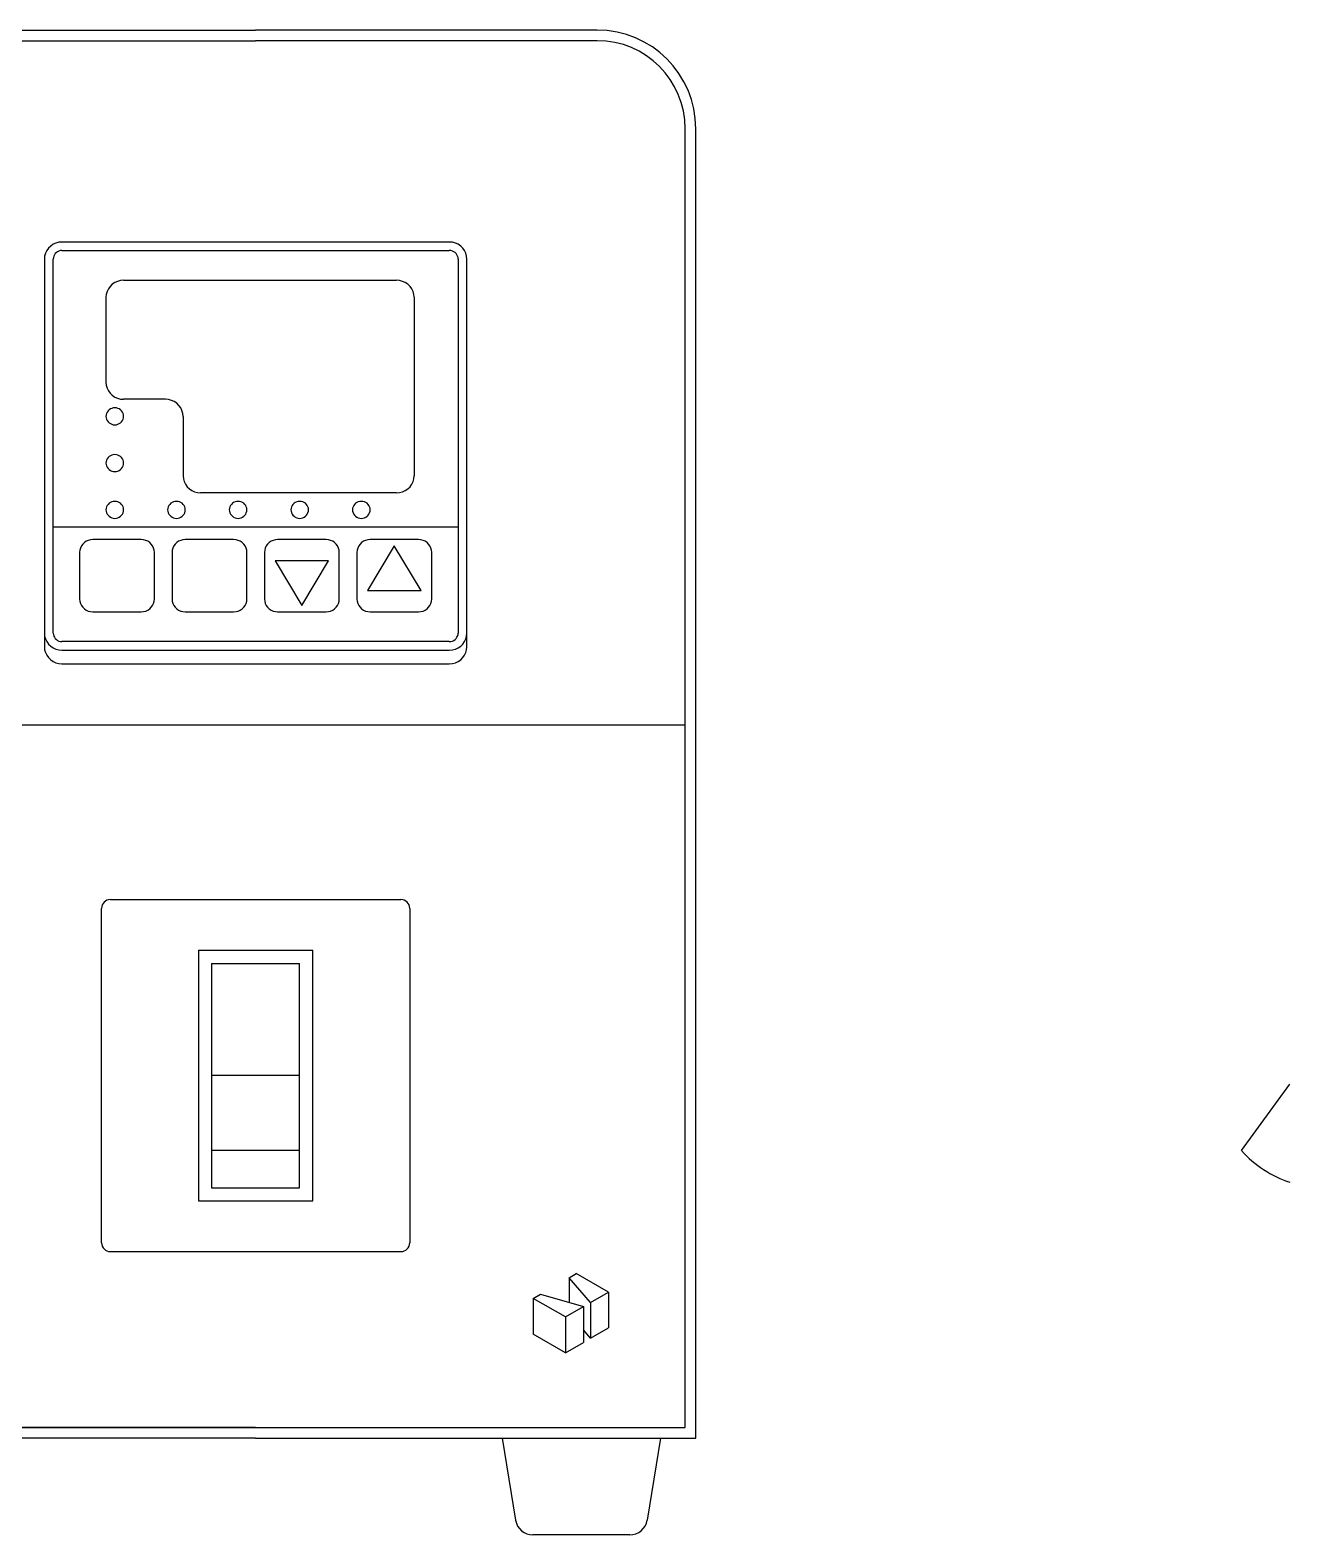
# Model space of a CAD drawing. Extents: x 3684 to 4389, y 2728 to 3005.
# Drawn here: x 3778.9 to 3922, y 2832.4 to 3003.4 of the extents above; entities that cross this region are included whole.
import ezdxf

# ---------------------------------------------------------------- set-up
doc = ezdxf.new("R2010")
doc.units = 0
doc.layers.get('0').update_dxf_attribs({"linetype": 'CONTINUOUS'})

msp = doc.modelspace()

# ---------------------------------------------------------------- linework, layer by layer
at = {"color": 7, "linetype": 'CONTINUOUS'}
for p, q in [((3695.68, 3003.42), (3804.48, 3003.42)), ((3843.28, 3003.42), (3804.48, 3003.42)), ((3695.68, 3002.22), (3804.48, 3002.22)), ((3843.28, 3002.22), (3804.48, 3002.22)), ((3853.28, 2844.62), (3853.28, 2992.22)), ((3854.48, 2843.42), (3854.48, 2992.22)), ((3781.2, 2978.88), (3780.95, 2978.65)), ((3781.48, 2979.08), (3781.2, 2978.88)), ((3781.8, 2979.22), (3781.48, 2979.08)), ((3782.14, 2979.31), (3781.8, 2979.22)), ((3782.48, 2979.34), (3782.14, 2979.31)), ((3826.48, 2979.34), (3782.48, 2979.34)), ((3826.83, 2979.31), (3826.48, 2979.34)), ((3827.17, 2979.22), (3826.83, 2979.31)), ((3827.48, 2979.08), (3827.17, 2979.22)), ((3827.77, 2978.88), (3827.48, 2979.08)), ((3828.02, 2978.65), (3827.77, 2978.88)), ((3780.51, 2977.74), (3780.48, 2977.4)), ((3780.48, 2977.4), (3780.48, 2933.35)), ((3780.61, 2978.06), (3780.51, 2977.74)), ((3780.75, 2978.37), (3780.61, 2978.06)), ((3780.95, 2978.65), (3780.75, 2978.37)), ((3781.5, 2977.57), (3781.48, 2977.4)), ((3781.48, 2934.9), (3781.48, 2977.4)), ((3781.54, 2977.73), (3781.5, 2977.57)), ((3781.62, 2977.89), (3781.54, 2977.73)), ((3781.72, 2978.02), (3781.62, 2977.89)), ((3781.84, 2978.14), (3781.72, 2978.02)), ((3781.98, 2978.24), (3781.84, 2978.14)), ((3782.14, 2978.31), (3781.98, 2978.24)), ((3782.31, 2978.36), (3782.14, 2978.31)), ((3782.48, 2978.37), (3782.31, 2978.36)), ((3782.48, 2978.37), (3826.48, 2978.37)), ((3826.66, 2978.36), (3826.48, 2978.37)), ((3826.83, 2978.31), (3826.66, 2978.36)), ((3826.98, 2978.24), (3826.83, 2978.31)), ((3827.13, 2978.14), (3826.98, 2978.24)), ((3827.25, 2978.02), (3827.13, 2978.14)), ((3827.35, 2977.89), (3827.25, 2978.02)), ((3827.42, 2977.73), (3827.35, 2977.89)), ((3827.47, 2977.57), (3827.42, 2977.73)), ((3827.48, 2977.4), (3827.47, 2977.57)), ((3827.48, 2977.4), (3827.48, 2934.9)), ((3828.22, 2978.37), (3828.02, 2978.65)), ((3828.36, 2978.06), (3828.22, 2978.37)), ((3828.45, 2977.74), (3828.36, 2978.06)), ((3828.48, 2977.4), (3828.45, 2977.74)), ((3828.48, 2933.35), (3828.48, 2977.4)), ((3787.61, 2973.72), (3787.51, 2973.39)), ((3787.75, 2974.02), (3787.61, 2973.72)), ((3787.95, 2974.3), (3787.75, 2974.02)), ((3788.2, 2974.54), (3787.95, 2974.3)), ((3788.48, 2974.73), (3788.2, 2974.54)), ((3788.8, 2974.87), (3788.48, 2974.73)), ((3789.14, 2974.96), (3788.8, 2974.87)), ((3789.48, 2974.99), (3789.14, 2974.96)), ((3789.48, 2974.99), (3820.48, 2974.99)), ((3820.83, 2974.96), (3820.48, 2974.99)), ((3821.17, 2974.87), (3820.83, 2974.96)), ((3821.48, 2974.73), (3821.17, 2974.87)), ((3821.77, 2974.54), (3821.48, 2974.73)), ((3822.02, 2974.3), (3821.77, 2974.54)), ((3822.22, 2974.02), (3822.02, 2974.3)), ((3822.36, 2973.72), (3822.22, 2974.02)), ((3822.45, 2973.39), (3822.36, 2973.72)), ((3787.51, 2973.39), (3787.48, 2973.06)), ((3787.48, 2973.06), (3787.48, 2963.4)), ((3822.48, 2973.06), (3822.45, 2973.39)), ((3822.48, 2973.06), (3822.48, 2952.77)), ((3787.48, 2963.4), (3787.51, 2963.06)), ((3787.51, 2963.06), (3787.61, 2962.74)), ((3787.61, 2962.74), (3787.75, 2962.43)), ((3787.75, 2962.43), (3787.95, 2962.16)), ((3787.95, 2962.16), (3788.2, 2961.92)), ((3788.2, 2961.92), (3788.48, 2961.72)), ((3788.48, 2961.72), (3788.8, 2961.58)), ((3787.62, 2960.02), (3787.54, 2959.86)), ((3787.72, 2960.16), (3787.62, 2960.02)), ((3787.84, 2960.27), (3787.72, 2960.16)), ((3787.98, 2960.37), (3787.84, 2960.27)), ((3788.14, 2960.44), (3787.98, 2960.37)), ((3788.31, 2960.49), (3788.14, 2960.44)), ((3788.48, 2960.5), (3788.31, 2960.49)), ((3788.66, 2960.49), (3788.48, 2960.5)), ((3788.83, 2960.44), (3788.66, 2960.49)), ((3788.8, 2961.58), (3789.14, 2961.5)), ((3788.98, 2960.37), (3788.83, 2960.44)), ((3789.13, 2960.27), (3788.98, 2960.37)), ((3789.25, 2960.16), (3789.13, 2960.27)), ((3789.14, 2961.5), (3789.48, 2961.47)), ((3789.35, 2960.02), (3789.25, 2960.16)), ((3789.42, 2959.86), (3789.35, 2960.02)), ((3794.23, 2961.47), (3789.48, 2961.47)), ((3794.58, 2961.44), (3794.23, 2961.47)), ((3794.92, 2961.35), (3794.58, 2961.44)), ((3795.23, 2961.21), (3794.92, 2961.35)), ((3795.52, 2961.01), (3795.23, 2961.21)), ((3795.77, 2960.78), (3795.52, 2961.01)), ((3795.97, 2960.5), (3795.77, 2960.78)), ((3796.11, 2960.19), (3795.97, 2960.5)), ((3796.2, 2959.87), (3796.11, 2960.19)), ((3787.5, 2959.7), (3787.48, 2959.53)), ((3787.48, 2959.53), (3787.5, 2959.37)), ((3787.54, 2959.86), (3787.5, 2959.7)), ((3787.5, 2959.37), (3787.54, 2959.2)), ((3787.54, 2959.2), (3787.62, 2959.05)), ((3787.62, 2959.05), (3787.72, 2958.91)), ((3787.72, 2958.91), (3787.84, 2958.79)), ((3787.84, 2958.79), (3787.98, 2958.7)), ((3787.98, 2958.7), (3788.14, 2958.63)), ((3788.14, 2958.63), (3788.31, 2958.58)), ((3788.31, 2958.58), (3788.48, 2958.57)), ((3788.48, 2958.57), (3788.66, 2958.58)), ((3788.66, 2958.58), (3788.83, 2958.63)), ((3788.83, 2958.63), (3788.98, 2958.7)), ((3788.98, 2958.7), (3789.13, 2958.79)), ((3789.13, 2958.79), (3789.25, 2958.91)), ((3789.25, 2958.91), (3789.35, 2959.05)), ((3789.35, 2959.05), (3789.42, 2959.2)), ((3789.47, 2959.7), (3789.42, 2959.86)), ((3789.42, 2959.2), (3789.47, 2959.37)), ((3789.48, 2959.53), (3789.47, 2959.7)), ((3789.47, 2959.37), (3789.48, 2959.53)), ((3796.23, 2959.53), (3796.2, 2959.87)), ((3796.23, 2959.53), (3796.23, 2952.77)), ((3787.84, 2954.96), (3787.72, 2954.84)), ((3787.98, 2955.06), (3787.84, 2954.96)), ((3788.14, 2955.13), (3787.98, 2955.06)), ((3788.31, 2955.17), (3788.14, 2955.13)), ((3788.48, 2955.19), (3788.31, 2955.17)), ((3788.66, 2955.17), (3788.48, 2955.19)), ((3788.83, 2955.13), (3788.66, 2955.17)), ((3788.98, 2955.06), (3788.83, 2955.13)), ((3789.13, 2954.96), (3788.98, 2955.06)), ((3789.25, 2954.84), (3789.13, 2954.96)), ((3787.5, 2954.39), (3787.48, 2954.22)), ((3787.48, 2954.22), (3787.5, 2954.05)), ((3787.54, 2954.55), (3787.5, 2954.39)), ((3787.5, 2954.05), (3787.54, 2953.89)), ((3787.62, 2954.7), (3787.54, 2954.55)), ((3787.54, 2953.89), (3787.62, 2953.74)), ((3787.72, 2954.84), (3787.62, 2954.7)), ((3787.62, 2953.74), (3787.72, 2953.6)), ((3787.72, 2953.6), (3787.84, 2953.48)), ((3787.84, 2953.48), (3787.98, 2953.39)), ((3787.98, 2953.39), (3788.14, 2953.31)), ((3788.14, 2953.31), (3788.31, 2953.27)), ((3788.31, 2953.27), (3788.48, 2953.26)), ((3788.48, 2953.26), (3788.66, 2953.27)), ((3788.66, 2953.27), (3788.83, 2953.31)), ((3788.83, 2953.31), (3788.98, 2953.39)), ((3788.98, 2953.39), (3789.13, 2953.48)), ((3789.13, 2953.48), (3789.25, 2953.6)), ((3789.35, 2954.7), (3789.25, 2954.84)), ((3789.25, 2953.6), (3789.35, 2953.74)), ((3789.42, 2954.55), (3789.35, 2954.7)), ((3789.35, 2953.74), (3789.42, 2953.89)), ((3789.47, 2954.39), (3789.42, 2954.55)), ((3789.42, 2953.89), (3789.47, 2954.05)), ((3789.48, 2954.22), (3789.47, 2954.39)), ((3789.47, 2954.05), (3789.48, 2954.22)), ((3796.23, 2952.77), (3796.27, 2952.44)), ((3796.27, 2952.44), (3796.36, 2952.11)), ((3796.36, 2952.11), (3796.5, 2951.81)), ((3796.5, 2951.81), (3796.7, 2951.53)), ((3796.7, 2951.53), (3796.95, 2951.29)), ((3821.77, 2951.29), (3822.02, 2951.53)), ((3822.02, 2951.53), (3822.22, 2951.81)), ((3822.22, 2951.81), (3822.36, 2952.11)), ((3822.36, 2952.11), (3822.45, 2952.44)), ((3822.45, 2952.44), (3822.48, 2952.77)), ((3788.14, 2949.82), (3787.98, 2949.75)), ((3788.31, 2949.86), (3788.14, 2949.82)), ((3788.48, 2949.87), (3788.31, 2949.86)), ((3788.66, 2949.86), (3788.48, 2949.87)), ((3788.83, 2949.82), (3788.66, 2949.86)), ((3788.98, 2949.75), (3788.83, 2949.82)), ((3795.14, 2949.82), (3794.98, 2949.75)), ((3795.31, 2949.86), (3795.14, 2949.82)), ((3795.48, 2949.87), (3795.31, 2949.86)), ((3795.66, 2949.86), (3795.48, 2949.87)), ((3795.83, 2949.82), (3795.66, 2949.86)), ((3795.98, 2949.75), (3795.83, 2949.82)), ((3796.95, 2951.29), (3797.23, 2951.1)), ((3797.23, 2951.1), (3797.55, 2950.96)), ((3797.55, 2950.96), (3797.89, 2950.87)), ((3797.89, 2950.87), (3798.23, 2950.84)), ((3820.48, 2950.84), (3798.23, 2950.84)), ((3802.14, 2949.82), (3801.98, 2949.75)), ((3802.31, 2949.86), (3802.14, 2949.82)), ((3802.48, 2949.87), (3802.31, 2949.86)), ((3802.66, 2949.86), (3802.48, 2949.87)), ((3802.83, 2949.82), (3802.66, 2949.86)), ((3802.98, 2949.75), (3802.83, 2949.82)), ((3809.14, 2949.82), (3808.98, 2949.75)), ((3809.31, 2949.86), (3809.14, 2949.82)), ((3809.48, 2949.87), (3809.31, 2949.86)), ((3809.66, 2949.86), (3809.48, 2949.87)), ((3809.83, 2949.82), (3809.66, 2949.86)), ((3809.98, 2949.75), (3809.83, 2949.82)), ((3816.14, 2949.82), (3815.98, 2949.75)), ((3816.31, 2949.86), (3816.14, 2949.82)), ((3816.48, 2949.87), (3816.31, 2949.86)), ((3816.66, 2949.86), (3816.48, 2949.87)), ((3816.83, 2949.82), (3816.66, 2949.86)), ((3816.98, 2949.75), (3816.83, 2949.82)), ((3820.48, 2950.84), (3820.83, 2950.87)), ((3820.83, 2950.87), (3821.17, 2950.96)), ((3821.17, 2950.96), (3821.48, 2951.1)), ((3821.48, 2951.1), (3821.77, 2951.29)), ((3787.5, 2949.08), (3787.48, 2948.91)), ((3787.48, 2948.91), (3787.5, 2948.74)), ((3787.54, 2949.24), (3787.5, 2949.08)), ((3787.5, 2948.74), (3787.54, 2948.58)), ((3787.62, 2949.39), (3787.54, 2949.24)), ((3787.54, 2948.58), (3787.62, 2948.43)), ((3787.72, 2949.53), (3787.62, 2949.39)), ((3787.62, 2948.43), (3787.72, 2948.29)), ((3787.84, 2949.65), (3787.72, 2949.53)), ((3787.72, 2948.29), (3787.84, 2948.17)), ((3787.98, 2949.75), (3787.84, 2949.65)), ((3787.84, 2948.17), (3787.98, 2948.07)), ((3787.98, 2948.07), (3788.14, 2948)), ((3788.83, 2948), (3788.98, 2948.07)), ((3789.13, 2949.65), (3788.98, 2949.75)), ((3788.98, 2948.07), (3789.13, 2948.17)), ((3789.25, 2949.53), (3789.13, 2949.65)), ((3789.13, 2948.17), (3789.25, 2948.29)), ((3789.35, 2949.39), (3789.25, 2949.53)), ((3789.25, 2948.29), (3789.35, 2948.43)), ((3789.42, 2949.24), (3789.35, 2949.39)), ((3789.35, 2948.43), (3789.42, 2948.58)), ((3789.47, 2949.08), (3789.42, 2949.24)), ((3789.42, 2948.58), (3789.47, 2948.74)), ((3789.48, 2948.91), (3789.47, 2949.08)), ((3789.47, 2948.74), (3789.48, 2948.91)), ((3794.5, 2949.08), (3794.48, 2948.91)), ((3794.48, 2948.91), (3794.5, 2948.74)), ((3794.54, 2949.24), (3794.5, 2949.08)), ((3794.5, 2948.74), (3794.54, 2948.58)), ((3794.62, 2949.39), (3794.54, 2949.24)), ((3794.54, 2948.58), (3794.62, 2948.43)), ((3794.72, 2949.53), (3794.62, 2949.39)), ((3794.62, 2948.43), (3794.72, 2948.29)), ((3794.84, 2949.65), (3794.72, 2949.53)), ((3794.72, 2948.29), (3794.84, 2948.17)), ((3794.98, 2949.75), (3794.84, 2949.65)), ((3794.84, 2948.17), (3794.98, 2948.07)), ((3794.98, 2948.07), (3795.14, 2948)), ((3795.83, 2948), (3795.98, 2948.07)), ((3796.13, 2949.65), (3795.98, 2949.75)), ((3795.98, 2948.07), (3796.13, 2948.17)), ((3796.25, 2949.53), (3796.13, 2949.65)), ((3796.13, 2948.17), (3796.25, 2948.29)), ((3796.35, 2949.39), (3796.25, 2949.53)), ((3796.25, 2948.29), (3796.35, 2948.43)), ((3796.42, 2949.24), (3796.35, 2949.39)), ((3796.35, 2948.43), (3796.42, 2948.58)), ((3796.47, 2949.08), (3796.42, 2949.24)), ((3796.42, 2948.58), (3796.47, 2948.74)), ((3796.48, 2948.91), (3796.47, 2949.08)), ((3796.47, 2948.74), (3796.48, 2948.91)), ((3801.5, 2949.08), (3801.48, 2948.91)), ((3801.48, 2948.91), (3801.5, 2948.74)), ((3801.54, 2949.24), (3801.5, 2949.08)), ((3801.5, 2948.74), (3801.54, 2948.58)), ((3801.62, 2949.39), (3801.54, 2949.24)), ((3801.54, 2948.58), (3801.62, 2948.43)), ((3801.72, 2949.53), (3801.62, 2949.39)), ((3801.62, 2948.43), (3801.72, 2948.29)), ((3801.84, 2949.65), (3801.72, 2949.53)), ((3801.72, 2948.29), (3801.84, 2948.17)), ((3801.98, 2949.75), (3801.84, 2949.65)), ((3801.84, 2948.17), (3801.98, 2948.07)), ((3801.98, 2948.07), (3802.14, 2948)), ((3802.83, 2948), (3802.98, 2948.07)), ((3803.13, 2949.65), (3802.98, 2949.75)), ((3802.98, 2948.07), (3803.13, 2948.17)), ((3803.25, 2949.53), (3803.13, 2949.65)), ((3803.13, 2948.17), (3803.25, 2948.29)), ((3803.35, 2949.39), (3803.25, 2949.53)), ((3803.25, 2948.29), (3803.35, 2948.43)), ((3803.42, 2949.24), (3803.35, 2949.39)), ((3803.35, 2948.43), (3803.42, 2948.58)), ((3803.47, 2949.08), (3803.42, 2949.24)), ((3803.42, 2948.58), (3803.47, 2948.74)), ((3803.48, 2948.91), (3803.47, 2949.08)), ((3803.47, 2948.74), (3803.48, 2948.91)), ((3808.5, 2949.08), (3808.48, 2948.91)), ((3808.48, 2948.91), (3808.5, 2948.74)), ((3808.54, 2949.24), (3808.5, 2949.08)), ((3808.5, 2948.74), (3808.54, 2948.58)), ((3808.62, 2949.39), (3808.54, 2949.24)), ((3808.54, 2948.58), (3808.62, 2948.43)), ((3808.72, 2949.53), (3808.62, 2949.39)), ((3808.62, 2948.43), (3808.72, 2948.29)), ((3808.84, 2949.65), (3808.72, 2949.53)), ((3808.72, 2948.29), (3808.84, 2948.17)), ((3808.98, 2949.75), (3808.84, 2949.65)), ((3808.84, 2948.17), (3808.98, 2948.07)), ((3808.98, 2948.07), (3809.14, 2948)), ((3809.83, 2948), (3809.98, 2948.07)), ((3810.13, 2949.65), (3809.98, 2949.75)), ((3809.98, 2948.07), (3810.13, 2948.17)), ((3810.25, 2949.53), (3810.13, 2949.65)), ((3810.13, 2948.17), (3810.25, 2948.29)), ((3810.35, 2949.39), (3810.25, 2949.53)), ((3810.25, 2948.29), (3810.35, 2948.43)), ((3810.42, 2949.24), (3810.35, 2949.39)), ((3810.35, 2948.43), (3810.42, 2948.58)), ((3810.47, 2949.08), (3810.42, 2949.24)), ((3810.42, 2948.58), (3810.47, 2948.74)), ((3810.48, 2948.91), (3810.47, 2949.08)), ((3810.47, 2948.74), (3810.48, 2948.91)), ((3815.5, 2949.08), (3815.48, 2948.91)), ((3815.48, 2948.91), (3815.5, 2948.74)), ((3815.54, 2949.24), (3815.5, 2949.08)), ((3815.5, 2948.74), (3815.54, 2948.58)), ((3815.62, 2949.39), (3815.54, 2949.24)), ((3815.54, 2948.58), (3815.62, 2948.43)), ((3815.72, 2949.53), (3815.62, 2949.39)), ((3815.62, 2948.43), (3815.72, 2948.29)), ((3815.84, 2949.65), (3815.72, 2949.53)), ((3815.72, 2948.29), (3815.84, 2948.17)), ((3815.98, 2949.75), (3815.84, 2949.65)), ((3815.84, 2948.17), (3815.98, 2948.07)), ((3815.98, 2948.07), (3816.14, 2948)), ((3816.83, 2948), (3816.98, 2948.07)), ((3817.13, 2949.65), (3816.98, 2949.75)), ((3816.98, 2948.07), (3817.13, 2948.17)), ((3817.25, 2949.53), (3817.13, 2949.65)), ((3817.13, 2948.17), (3817.25, 2948.29)), ((3817.35, 2949.39), (3817.25, 2949.53)), ((3817.25, 2948.29), (3817.35, 2948.43)), ((3817.42, 2949.24), (3817.35, 2949.39)), ((3817.35, 2948.43), (3817.42, 2948.58)), ((3817.47, 2949.08), (3817.42, 2949.24)), ((3817.42, 2948.58), (3817.47, 2948.74)), ((3817.48, 2948.91), (3817.47, 2949.08)), ((3817.47, 2948.74), (3817.48, 2948.91)), ((3781.48, 2946.98), (3827.48, 2946.98)), ((3788.14, 2948), (3788.31, 2947.96)), ((3788.31, 2947.96), (3788.48, 2947.94)), ((3788.48, 2947.94), (3788.66, 2947.96)), ((3788.66, 2947.96), (3788.83, 2948)), ((3795.14, 2948), (3795.31, 2947.96)), ((3795.31, 2947.96), (3795.48, 2947.94)), ((3795.48, 2947.94), (3795.66, 2947.96)), ((3795.66, 2947.96), (3795.83, 2948)), ((3802.14, 2948), (3802.31, 2947.96)), ((3802.31, 2947.96), (3802.48, 2947.94)), ((3802.48, 2947.94), (3802.66, 2947.96)), ((3802.66, 2947.96), (3802.83, 2948)), ((3809.14, 2948), (3809.31, 2947.96)), ((3809.31, 2947.96), (3809.48, 2947.94)), ((3809.48, 2947.94), (3809.66, 2947.96)), ((3809.66, 2947.96), (3809.83, 2948)), ((3816.14, 2948), (3816.31, 2947.96)), ((3816.31, 2947.96), (3816.48, 2947.94)), ((3816.48, 2947.94), (3816.66, 2947.96)), ((3816.66, 2947.96), (3816.83, 2948)), ((3784.69, 2944.8), (3784.58, 2944.57)), ((3784.84, 2945.01), (3784.69, 2944.8)), ((3785.02, 2945.19), (3784.84, 2945.01)), ((3785.23, 2945.33), (3785.02, 2945.19)), ((3785.47, 2945.44), (3785.23, 2945.33)), ((3785.72, 2945.51), (3785.47, 2945.44)), ((3785.98, 2945.53), (3785.72, 2945.51)), ((3791.48, 2945.53), (3785.98, 2945.53)), ((3791.75, 2945.51), (3791.48, 2945.53)), ((3792, 2945.44), (3791.75, 2945.51)), ((3792.23, 2945.33), (3792, 2945.44)), ((3792.45, 2945.19), (3792.23, 2945.33)), ((3792.63, 2945.01), (3792.45, 2945.19)), ((3792.78, 2944.8), (3792.63, 2945.01)), ((3792.89, 2944.57), (3792.78, 2944.8)), ((3795.19, 2944.8), (3795.08, 2944.57)), ((3795.34, 2945.01), (3795.19, 2944.8)), ((3795.52, 2945.19), (3795.34, 2945.01)), ((3795.73, 2945.33), (3795.52, 2945.19)), ((3795.97, 2945.44), (3795.73, 2945.33)), ((3796.22, 2945.51), (3795.97, 2945.44)), ((3796.48, 2945.53), (3796.22, 2945.51)), ((3801.98, 2945.53), (3796.48, 2945.53)), ((3802.25, 2945.51), (3801.98, 2945.53)), ((3802.5, 2945.44), (3802.25, 2945.51)), ((3802.73, 2945.33), (3802.5, 2945.44)), ((3802.95, 2945.19), (3802.73, 2945.33)), ((3803.13, 2945.01), (3802.95, 2945.19)), ((3803.28, 2944.8), (3803.13, 2945.01)), ((3803.39, 2944.57), (3803.28, 2944.8)), ((3805.69, 2944.8), (3805.58, 2944.57)), ((3805.84, 2945.01), (3805.69, 2944.8)), ((3806.02, 2945.19), (3805.84, 2945.01)), ((3806.23, 2945.33), (3806.02, 2945.19)), ((3806.47, 2945.44), (3806.23, 2945.33)), ((3806.72, 2945.51), (3806.47, 2945.44)), ((3806.98, 2945.53), (3806.72, 2945.51)), ((3812.48, 2945.53), (3806.98, 2945.53)), ((3812.75, 2945.51), (3812.48, 2945.53)), ((3813, 2945.44), (3812.75, 2945.51)), ((3813.23, 2945.33), (3813, 2945.44)), ((3813.45, 2945.19), (3813.23, 2945.33)), ((3813.63, 2945.01), (3813.45, 2945.19)), ((3813.78, 2944.8), (3813.63, 2945.01)), ((3813.89, 2944.57), (3813.78, 2944.8)), ((3816.19, 2944.8), (3816.08, 2944.57)), ((3816.34, 2945.01), (3816.19, 2944.8)), ((3816.52, 2945.19), (3816.34, 2945.01)), ((3816.73, 2945.33), (3816.52, 2945.19)), ((3816.97, 2945.44), (3816.73, 2945.33)), ((3817.22, 2945.51), (3816.97, 2945.44)), ((3820.23, 2944.8), (3817.2, 2939.73)), ((3817.48, 2945.53), (3817.22, 2945.51)), ((3822.98, 2945.53), (3817.48, 2945.53)), ((3823.27, 2939.73), (3820.23, 2944.8)), ((3823.25, 2945.51), (3822.98, 2945.53)), ((3823.5, 2945.44), (3823.25, 2945.51)), ((3823.73, 2945.33), (3823.5, 2945.44)), ((3823.95, 2945.19), (3823.73, 2945.33)), ((3824.13, 2945.01), (3823.95, 2945.19)), ((3824.28, 2944.8), (3824.13, 2945.01)), ((3824.39, 2944.57), (3824.28, 2944.8)), ((3784.51, 2944.33), (3784.48, 2944.08)), ((3784.48, 2944.08), (3784.48, 2938.77)), ((3784.58, 2944.57), (3784.51, 2944.33)), ((3792.96, 2944.33), (3792.89, 2944.57)), ((3792.98, 2944.08), (3792.96, 2944.33)), ((3792.98, 2938.77), (3792.98, 2944.08)), ((3795.01, 2944.33), (3794.98, 2944.08)), ((3794.98, 2944.08), (3794.98, 2938.77)), ((3795.08, 2944.57), (3795.01, 2944.33)), ((3803.46, 2944.33), (3803.39, 2944.57)), ((3803.48, 2944.08), (3803.46, 2944.33)), ((3803.48, 2938.77), (3803.48, 2944.08)), ((3805.51, 2944.33), (3805.48, 2944.08)), ((3805.48, 2944.08), (3805.48, 2938.77)), ((3805.58, 2944.57), (3805.51, 2944.33)), ((3806.7, 2943.11), (3809.73, 2938.04)), ((3812.77, 2943.11), (3806.7, 2943.11)), ((3809.73, 2938.04), (3812.77, 2943.11)), ((3813.96, 2944.33), (3813.89, 2944.57)), ((3813.98, 2944.08), (3813.96, 2944.33)), ((3813.98, 2938.77), (3813.98, 2944.08)), ((3816.01, 2944.33), (3815.98, 2944.08)), ((3815.98, 2944.08), (3815.98, 2938.77)), ((3816.08, 2944.57), (3816.01, 2944.33)), ((3824.46, 2944.33), (3824.39, 2944.57)), ((3824.48, 2944.08), (3824.46, 2944.33)), ((3824.48, 2938.77), (3824.48, 2944.08)), ((3817.2, 2939.73), (3823.27, 2939.73)), ((3784.48, 2938.77), (3784.51, 2938.52)), ((3784.51, 2938.52), (3784.58, 2938.27)), ((3784.58, 2938.27), (3784.69, 2938.04)), ((3784.69, 2938.04), (3784.84, 2937.84)), ((3784.84, 2937.84), (3785.02, 2937.66)), ((3792.45, 2937.66), (3792.63, 2937.84)), ((3792.63, 2937.84), (3792.78, 2938.04)), ((3792.78, 2938.04), (3792.89, 2938.27)), ((3792.89, 2938.27), (3792.96, 2938.52)), ((3792.96, 2938.52), (3792.98, 2938.77)), ((3794.98, 2938.77), (3795.01, 2938.52)), ((3795.01, 2938.52), (3795.08, 2938.27)), ((3795.08, 2938.27), (3795.19, 2938.04)), ((3795.19, 2938.04), (3795.34, 2937.84)), ((3795.34, 2937.84), (3795.52, 2937.66)), ((3802.95, 2937.66), (3803.13, 2937.84)), ((3803.13, 2937.84), (3803.28, 2938.04)), ((3803.28, 2938.04), (3803.39, 2938.27)), ((3803.39, 2938.27), (3803.46, 2938.52)), ((3803.46, 2938.52), (3803.48, 2938.77)), ((3805.48, 2938.77), (3805.51, 2938.52)), ((3805.51, 2938.52), (3805.58, 2938.27)), ((3805.58, 2938.27), (3805.69, 2938.04)), ((3805.69, 2938.04), (3805.84, 2937.84)), ((3805.84, 2937.84), (3806.02, 2937.66)), ((3813.45, 2937.66), (3813.63, 2937.84)), ((3813.63, 2937.84), (3813.78, 2938.04)), ((3813.78, 2938.04), (3813.89, 2938.27)), ((3813.89, 2938.27), (3813.96, 2938.52)), ((3813.96, 2938.52), (3813.98, 2938.77)), ((3815.98, 2938.77), (3816.01, 2938.52)), ((3816.01, 2938.52), (3816.08, 2938.27)), ((3816.08, 2938.27), (3816.19, 2938.04)), ((3816.19, 2938.04), (3816.34, 2937.84)), ((3816.34, 2937.84), (3816.52, 2937.66)), ((3823.95, 2937.66), (3824.13, 2937.84)), ((3824.13, 2937.84), (3824.28, 2938.04)), ((3824.28, 2938.04), (3824.39, 2938.27)), ((3824.39, 2938.27), (3824.46, 2938.52)), ((3824.46, 2938.52), (3824.48, 2938.77)), ((3785.02, 2937.66), (3785.23, 2937.51)), ((3785.23, 2937.51), (3785.47, 2937.41)), ((3785.47, 2937.41), (3785.72, 2937.34)), ((3785.72, 2937.34), (3785.98, 2937.32)), ((3785.98, 2937.32), (3791.48, 2937.32)), ((3791.48, 2937.32), (3791.75, 2937.34)), ((3791.75, 2937.34), (3792, 2937.41)), ((3792, 2937.41), (3792.23, 2937.51)), ((3792.23, 2937.51), (3792.45, 2937.66)), ((3795.52, 2937.66), (3795.73, 2937.51)), ((3795.73, 2937.51), (3795.97, 2937.41)), ((3795.97, 2937.41), (3796.22, 2937.34)), ((3796.22, 2937.34), (3796.48, 2937.32)), ((3796.48, 2937.32), (3801.98, 2937.32)), ((3801.98, 2937.32), (3802.25, 2937.34)), ((3802.25, 2937.34), (3802.5, 2937.41)), ((3802.5, 2937.41), (3802.73, 2937.51)), ((3802.73, 2937.51), (3802.95, 2937.66)), ((3806.02, 2937.66), (3806.23, 2937.51)), ((3806.23, 2937.51), (3806.47, 2937.41)), ((3806.47, 2937.41), (3806.72, 2937.34)), ((3806.72, 2937.34), (3806.98, 2937.32)), ((3806.98, 2937.32), (3812.48, 2937.32)), ((3812.48, 2937.32), (3812.75, 2937.34)), ((3812.75, 2937.34), (3813, 2937.41)), ((3813, 2937.41), (3813.23, 2937.51)), ((3813.23, 2937.51), (3813.45, 2937.66)), ((3816.52, 2937.66), (3816.73, 2937.51)), ((3816.73, 2937.51), (3816.97, 2937.41)), ((3816.97, 2937.41), (3817.22, 2937.34)), ((3817.22, 2937.34), (3817.48, 2937.32)), ((3817.48, 2937.32), (3822.98, 2937.32)), ((3822.98, 2937.32), (3823.25, 2937.34)), ((3823.25, 2937.34), (3823.5, 2937.41)), ((3823.5, 2937.41), (3823.73, 2937.51)), ((3823.73, 2937.51), (3823.95, 2937.66)), ((3780.48, 2934.9), (3780.51, 2934.57)), ((3780.51, 2934.57), (3780.61, 2934.24)), ((3781.48, 2934.9), (3781.5, 2934.74)), ((3781.5, 2934.74), (3781.54, 2934.57)), ((3781.54, 2934.57), (3781.62, 2934.42)), ((3781.62, 2934.42), (3781.72, 2934.28)), ((3827.25, 2934.28), (3827.35, 2934.42)), ((3827.35, 2934.42), (3827.42, 2934.57)), ((3827.42, 2934.57), (3827.47, 2934.74)), ((3827.47, 2934.74), (3827.48, 2934.9)), ((3828.36, 2934.24), (3828.45, 2934.57)), ((3828.45, 2934.57), (3828.48, 2934.9)), ((3780.48, 2933.35), (3780.51, 2933.01)), ((3780.51, 2933.01), (3780.61, 2932.69)), ((3780.61, 2934.24), (3780.75, 2933.94)), ((3780.61, 2932.69), (3780.75, 2932.38)), ((3780.75, 2933.94), (3780.95, 2933.66)), ((3780.95, 2933.66), (3781.2, 2933.42)), ((3781.2, 2933.42), (3781.48, 2933.23)), ((3781.48, 2933.23), (3781.8, 2933.09)), ((3781.72, 2934.28), (3781.84, 2934.16)), ((3781.8, 2933.09), (3782.14, 2933)), ((3781.84, 2934.16), (3781.98, 2934.07)), ((3781.98, 2934.07), (3782.14, 2934)), ((3782.14, 2934), (3782.31, 2933.95)), ((3782.14, 2933), (3782.48, 2932.97)), ((3782.31, 2933.95), (3782.48, 2933.94)), ((3826.48, 2933.94), (3782.48, 2933.94)), ((3782.48, 2932.97), (3826.48, 2932.97)), ((3826.48, 2933.94), (3826.66, 2933.95)), ((3826.48, 2932.97), (3826.83, 2933)), ((3826.66, 2933.95), (3826.83, 2934)), ((3826.83, 2934), (3826.98, 2934.07)), ((3826.83, 2933), (3827.17, 2933.09)), ((3826.98, 2934.07), (3827.13, 2934.16)), ((3827.13, 2934.16), (3827.25, 2934.28)), ((3827.17, 2933.09), (3827.48, 2933.23)), ((3827.48, 2933.23), (3827.77, 2933.42)), ((3827.77, 2933.42), (3828.02, 2933.66)), ((3828.02, 2933.66), (3828.22, 2933.94)), ((3828.22, 2933.94), (3828.36, 2934.24)), ((3828.22, 2932.38), (3828.36, 2932.69)), ((3828.36, 2932.69), (3828.45, 2933.01)), ((3828.45, 2933.01), (3828.48, 2933.35)), ((3780.75, 2932.38), (3780.95, 2932.11)), ((3780.95, 2932.11), (3781.2, 2931.87)), ((3781.2, 2931.87), (3781.48, 2931.68)), ((3781.48, 2931.68), (3781.8, 2931.53)), ((3781.8, 2931.53), (3782.14, 2931.45)), ((3782.14, 2931.45), (3782.48, 2931.42)), ((3782.48, 2931.42), (3826.48, 2931.42)), ((3826.48, 2931.42), (3826.83, 2931.45)), ((3826.83, 2931.45), (3827.17, 2931.53)), ((3827.17, 2931.53), (3827.48, 2931.68)), ((3827.48, 2931.68), (3827.77, 2931.87)), ((3827.77, 2931.87), (3828.02, 2932.11)), ((3828.02, 2932.11), (3828.22, 2932.38)), ((3685.68, 2924.46), (3853.28, 2924.46)), ((3786.98, 2865.62), (3786.98, 2903.62)), ((3787.98, 2904.62), (3820.98, 2904.62)), ((3821.98, 2903.62), (3821.98, 2865.62)), ((3797.98, 2898.87), (3810.98, 2898.87)), ((3797.98, 2898.87), (3797.98, 2870.37)), ((3810.98, 2870.37), (3810.98, 2898.87)), ((3799.48, 2897.37), (3809.48, 2897.37)), ((3799.48, 2897.37), (3799.48, 2871.87)), ((3809.48, 2871.87), (3809.48, 2897.37)), ((3809.48, 2884.62), (3799.48, 2884.62)), ((3916.47, 2876.09), (3921.97, 2883.66)), ((3809.48, 2876.09), (3799.48, 2876.09)), ((3799.48, 2871.87), (3809.48, 2871.87)), ((3797.98, 2870.37), (3810.98, 2870.37)), ((3787.98, 2864.62), (3820.98, 2864.62)), ((3840.08, 2861.65), (3840.89, 2862.12)), ((3840.08, 2861.65), (3840.08, 2858.83)), ((3842.52, 2858.83), (3840.08, 2861.65)), ((3844.56, 2860.01), (3840.89, 2862.12)), ((3836.01, 2859.3), (3836.83, 2859.77)), ((3839.67, 2857.19), (3836.01, 2859.3)), ((3836.01, 2859.3), (3836.01, 2855.24)), ((3836.83, 2859.77), (3841.71, 2858.36)), ((3842.52, 2858.83), (3844.56, 2860.01)), ((3844.56, 2860.01), (3844.56, 2855.94)), ((3839.67, 2857.19), (3841.71, 2858.36)), ((3841.71, 2858.36), (3841.71, 2854.3)), ((3842.52, 2858.83), (3842.52, 2854.77)), ((3839.67, 2857.19), (3839.67, 2853.12)), ((3842.52, 2854.77), (3841.71, 2855.71)), ((3842.52, 2854.77), (3844.56, 2855.94)), ((3839.67, 2853.12), (3836.01, 2855.24)), ((3839.67, 2853.12), (3841.71, 2854.3)), ((3804.48, 2844.62), (3685.68, 2844.62)), ((3687.18, 2844.62), (3851.78, 2844.62)), ((3804.48, 2844.62), (3853.28, 2844.62)), ((3804.48, 2843.42), (3684.48, 2843.42)), ((3804.48, 2843.42), (3854.48, 2843.42)), ((3832.48, 2843.42), (3850.48, 2843.42)), ((3832.48, 2843.42), (3834.01, 2834.1)), ((3833.98, 2843.42), (3848.98, 2843.42)), ((3850.48, 2843.42), (3848.96, 2834.1)), ((3846.98, 2832.42), (3835.98, 2832.42))]:
    msp.add_line(p, q, dxfattribs=at)
for centre, radius, start, end in [((3843.28, 2992.22), 11.2, 0, 90), ((3843.28, 2992.22), 10, 0, 90), ((3787.98, 2903.62), 1, 90, 180), ((3820.98, 2903.62), 1, 0, 90), ((3925.97, 2884.62), 12.77, 221.9324, 251.7457), ((3787.98, 2865.62), 1, 180, 270), ((3820.98, 2865.62), 1, 270, 0), ((3835.98, 2834.42), 2, 189.2973, 270), ((3846.98, 2834.42), 2, 270, 350.7027)]:
    msp.add_arc(centre, radius, start, end, dxfattribs=at)

doc.saveas('drawing.dxf')
